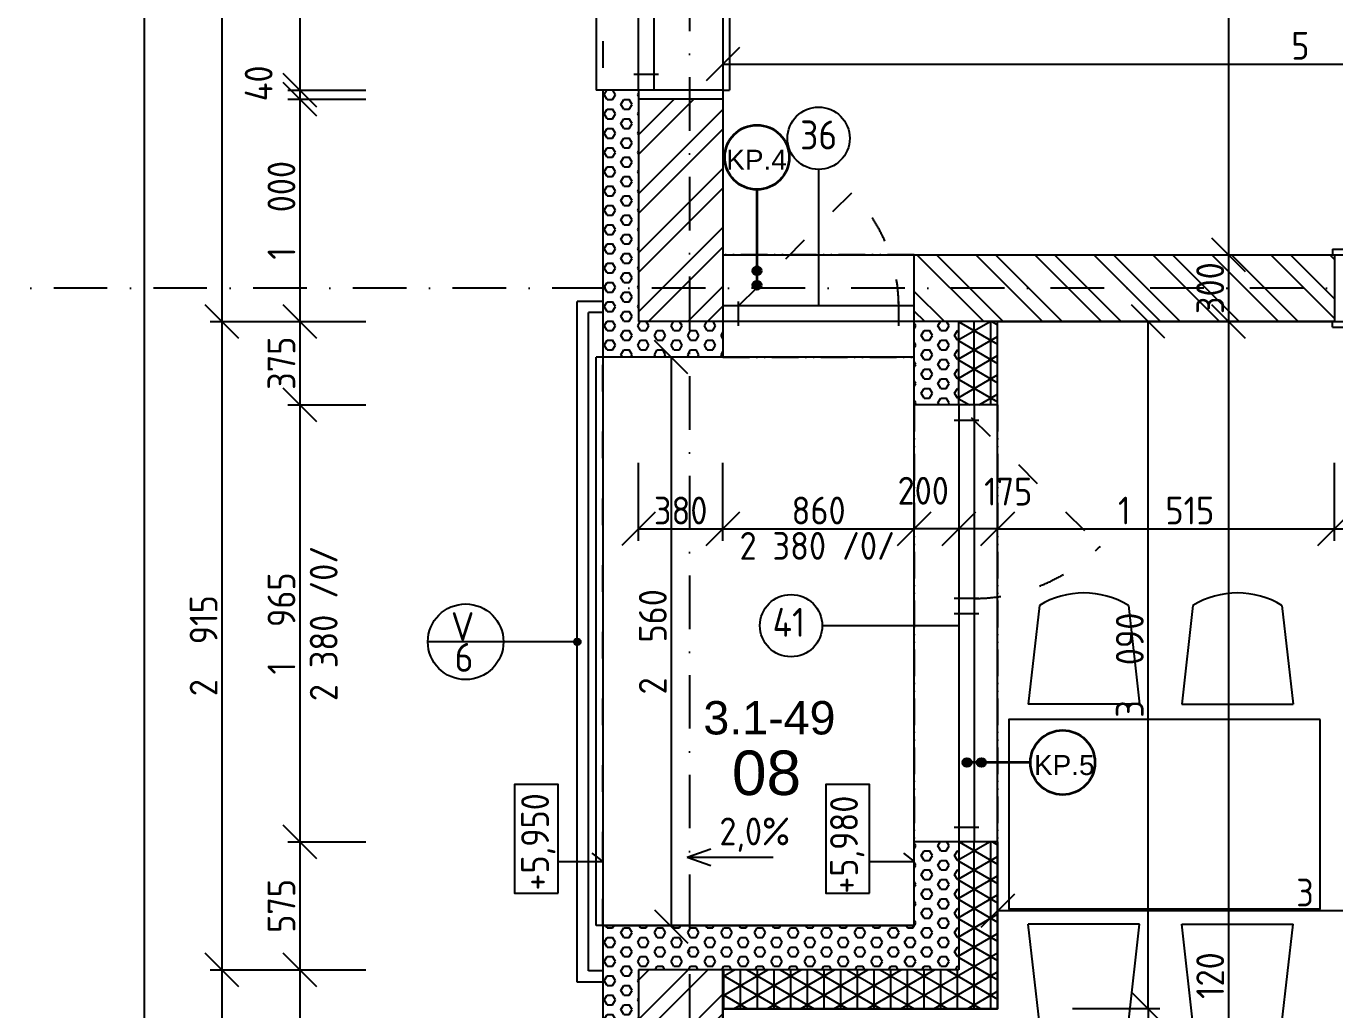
# Model space of a CAD drawing. Extents: x 4511820 to 5180432, y -1526536 to -944957.
# Drawn here: x 5024488 to 5030372, y -1152789 to -1148366 of the extents above; entities that cross this region are included whole.
import ezdxf

# ---------------------------------------------------------------- set-up
doc = ezdxf.new("R2010")
doc.units = 0
doc.header["$MEASUREMENT"] = 0
for name, pattern in [('ACAD_ISO03W100', [30, 12, -18]), ('ACAD_ISO12W100', [22, 12, -3, 0.5, -3, 0.5, -3]), ('BODKOCIARKOVANA_3', [5.6, 3, -1.3, 0, -1.3])]:
    doc.linetypes.add(name, pattern=pattern)
doc.layers.get('0').update_dxf_attribs({"linetype": 'CONTINUOUS'})
doc.layers.get('Defpoints').update_dxf_attribs({"color": 61, "linetype": 'CONTINUOUS'})
for name, color, linetype in [('DVERE', 45, 'CONTINUOUS'), ('KÓTY', 4, 'CONTINUOUS'), ('MÚRY', 1, 'CONTINUOUS'), ('OKNÁ', 143, 'CONTINUOUS'), ('osi', 253, 'CONTINUOUS'), ('Plochy', 41, 'CONTINUOUS'), ('POPIS', 7, 'CONTINUOUS'), ('POZEMOK', 7, 'CONTINUOUS'), ('TENKÁ', 7, 'CONTINUOUS'), ('ZARIADENIE', 47, 'CONTINUOUS'), ('ŠRAFY', 82, 'CONTINUOUS')]:
    doc.layers.add(name, color=color, linetype=linetype)
doc.layers.add('preklady', color=74, linetype='CONTINUOUS', lineweight=35)
doc.styles.add('ARIAL', font='arial.ttf')
doc.styles.add('STYLE1', font='isocp.shx')
doc.dimstyles.new('STANDARD-50', dxfattribs={"dimtxt": 125, "dimasz": 150, "dimexe": 10, "dimexo": 200, "dimgap": 20, "dimtad": 1, "dimdsep": 46, "dimlunit": 6, "dimtxsty": 'STYLE1', "dimblk1": 'OBLIQUE', "dimblk2": 'OBLIQUE', "dimsah": 1, "dimcen": 2.5, "dimse1": 1, "dimse2": 1, "dimadec": 0, "dimazin": 0, "dimtfac": 1, "dimtmove": 1, "dimatfit": 3, "dimldrblk": 'OBLIQUE', "dimfxl": 1, "dimtolj": 1, "dimtzin": 0, "dimarcsym": 0})
pattern_1 = [(45, (584112, 91563.12), (-132.5825215, 132.5825215), []), (45, (584200.39, 91563.12), (-132.5825215, 132.5825215), [])]
pattern_2 = [(90, (468750.5, 1e-26), (-75, 5e-15), []), (150, (468750.5, 1e-26), (-37.5, -64.9519053), []), (210, (468750.5, 1e-26), (37.5, -64.9519053), [])]

# ---------------------------------------------------------------- blocks, each defined once
blk = doc.blocks.new('_OBLIQUE')
at = {"color": 0, "linetype": 'ByBlock'}
blk.add_line((-0.5, -0.5), (0.5, 0.5), dxfattribs=at)
blk = doc.blocks.new('*D12877')
at = {"layer": 'Defpoints', "color": 0}
for p in [(5028092.5, -1136604.2), (5025018.5, -1155734.2), (5028252.5, -1155734.2)]:
    blk.add_point(p, dxfattribs=at)
at = {"layer": 'KÓTY', "color": 0, "lineweight": -2}
blk.add_line((5025018.5, -1136604.2), (5025018.5, -1155734.2), dxfattribs=at)
at = {"layer": 'KÓTY', "color": 0, "linetype": 'ByBlock', "lineweight": -2, "xscale": 150, "yscale": 150, "zscale": 150}
for p, rotation in [((5025018.5, -1136604.2), 90), ((5025018.5, -1155734.2), 270)]:
    blk.add_blockref('_OBLIQUE', p, dxfattribs=dict(at, rotation=rotation))
at = {"layer": 'KÓTY', "color": 0, "insert": (5024936, -1146169.2), "char_height": 125, "attachment_point": 5, "rotation": 90, "style": 'STYLE1'}
blk.add_mtext('\\A1;19ﾠ130', dxfattribs=at)
blk = doc.blocks.new('*D12886')
at = {"layer": 'Defpoints', "color": 0}
for p in [(5028252.5, -1146194.2), (5025368.5, -1149694.2), (5028252.5, -1149694.2)]:
    blk.add_point(p, dxfattribs=at)
at = {"layer": 'KÓTY', "color": 0, "lineweight": -2}
blk.add_line((5025368.5, -1146194.2), (5025368.5, -1149694.2), dxfattribs=at)
at = {"layer": 'KÓTY', "color": 0, "linetype": 'ByBlock', "lineweight": -2, "xscale": 150, "yscale": 150, "zscale": 150}
for p, rotation in [((5025368.5, -1146194.2), 90), ((5025368.5, -1149694.2), 270)]:
    blk.add_blockref('_OBLIQUE', p, dxfattribs=dict(at, rotation=rotation))
at = {"layer": 'KÓTY', "color": 0, "insert": (5025286, -1147944.2), "char_height": 125, "attachment_point": 5, "rotation": 90, "style": 'STYLE1'}
blk.add_mtext('\\A1;3ﾠ500', dxfattribs=at)
blk = doc.blocks.new('*D12887')
at = {"layer": 'Defpoints', "color": 0}
for p in [(5028252.5, -1149694.2), (5025368.5, -1152609.2), (5028252.5, -1152609.2)]:
    blk.add_point(p, dxfattribs=at)
at = {"layer": 'KÓTY', "color": 0, "lineweight": -2}
blk.add_line((5025368.5, -1149694.2), (5025368.5, -1152609.2), dxfattribs=at)
at = {"layer": 'KÓTY', "color": 0, "linetype": 'ByBlock', "lineweight": -2, "xscale": 150, "yscale": 150, "zscale": 150}
for p, rotation in [((5025368.5, -1149694.2), 90), ((5025368.5, -1152609.2), 270)]:
    blk.add_blockref('_OBLIQUE', p, dxfattribs=dict(at, rotation=rotation))
at = {"layer": 'KÓTY', "color": 0, "insert": (5025286, -1151151.7), "char_height": 125, "attachment_point": 5, "rotation": 90, "style": 'STYLE1'}
blk.add_mtext('\\A1;2ﾠ915', dxfattribs=at)
blk = doc.blocks.new('*D12888')
at = {"layer": 'Defpoints', "color": 0}
for p in [(5028252.5, -1152609.2), (5025368.5, -1155734.2), (5028252.5, -1155734.2)]:
    blk.add_point(p, dxfattribs=at)
at = {"layer": 'KÓTY', "color": 0, "lineweight": -2}
blk.add_line((5025368.5, -1152609.2), (5025368.5, -1155734.2), dxfattribs=at)
at = {"layer": 'KÓTY', "color": 0, "linetype": 'ByBlock', "lineweight": -2, "xscale": 150, "yscale": 150, "zscale": 150}
for p, rotation in [((5025368.5, -1152609.2), 90), ((5025368.5, -1155734.2), 270)]:
    blk.add_blockref('_OBLIQUE', p, dxfattribs=dict(at, rotation=rotation))
at = {"layer": 'KÓTY', "color": 0, "insert": (5025277, -1154373.5), "char_height": 125, "attachment_point": 5, "rotation": 90, "style": 'STYLE1'}
blk.add_mtext('\\A1;3ﾠ125', dxfattribs=at)
blk = doc.blocks.new('*D12899')
at = {"layer": 'Defpoints', "color": 0}
for p in [(5028252.5, -1147234.2), (5025718.5, -1148654.2), (5028252.5, -1148654.2)]:
    blk.add_point(p, dxfattribs=at)
at = {"layer": 'KÓTY', "color": 0, "lineweight": -2}
blk.add_line((5025718.5, -1147234.2), (5025718.5, -1148654.2), dxfattribs=at)
at = {"layer": 'KÓTY', "color": 0, "linetype": 'ByBlock', "lineweight": -2, "xscale": 150, "yscale": 150, "zscale": 150}
for p, rotation in [((5025718.5, -1147234.2), 90), ((5025718.5, -1148654.2), 270)]:
    blk.add_blockref('_OBLIQUE', p, dxfattribs=dict(at, rotation=rotation))
at = {"layer": 'KÓTY', "color": 0, "insert": (5025636, -1147944.2), "char_height": 125, "attachment_point": 5, "rotation": 90, "style": 'STYLE1'}
blk.add_mtext('\\A1;1ﾠ420', dxfattribs=at)
blk = doc.blocks.new('*D12900')
at = {"layer": 'Defpoints', "color": 0}
for p in [(5025718.5, -1148694.2), (5028252.5, -1148654.2), (5028252.5, -1148694.2)]:
    blk.add_point(p, dxfattribs=at)
at = {"layer": 'KÓTY', "color": 0, "lineweight": -2}
blk.add_line((5025718.5, -1148654.2), (5025718.5, -1148694.2), dxfattribs=at)
at = {"layer": 'KÓTY', "color": 0, "linetype": 'ByBlock', "lineweight": -2, "xscale": 150, "yscale": 150, "zscale": 150}
for p, rotation in [((5025718.5, -1148654.2), 90), ((5025718.5, -1148694.2), 270)]:
    blk.add_blockref('_OBLIQUE', p, dxfattribs=dict(at, rotation=rotation))
at = {"layer": 'KÓTY', "color": 0, "insert": (5025533.5, -1148623.4), "char_height": 125, "attachment_point": 5, "rotation": 90, "style": 'STYLE1'}
blk.add_mtext('\\A1;40', dxfattribs=at)
blk = doc.blocks.new('*D12901')
at = {"layer": 'Defpoints', "color": 0}
for p in [(5028252.5, -1148694.2), (5025718.5, -1149694.2), (5028252.5, -1149694.2)]:
    blk.add_point(p, dxfattribs=at)
at = {"layer": 'KÓTY', "color": 0, "lineweight": -2}
blk.add_line((5025718.5, -1148694.2), (5025718.5, -1149694.2), dxfattribs=at)
at = {"layer": 'KÓTY', "color": 0, "linetype": 'ByBlock', "lineweight": -2, "xscale": 150, "yscale": 150, "zscale": 150}
for p, rotation in [((5025718.5, -1148694.2), 90), ((5025718.5, -1149694.2), 270)]:
    blk.add_blockref('_OBLIQUE', p, dxfattribs=dict(at, rotation=rotation))
at = {"layer": 'KÓTY', "color": 0, "insert": (5025636, -1149194.2), "char_height": 125, "attachment_point": 5, "rotation": 90, "style": 'STYLE1'}
blk.add_mtext('\\A1;1ﾠ000', dxfattribs=at)
blk = doc.blocks.new('*D12902')
at = {"layer": 'Defpoints', "color": 0}
for p in [(5028252.5, -1149694.2), (5025718.5, -1150069.2), (5029492.5, -1150069.2)]:
    blk.add_point(p, dxfattribs=at)
at = {"layer": 'KÓTY', "color": 0, "lineweight": -2}
blk.add_line((5025718.5, -1149694.2), (5025718.5, -1150069.2), dxfattribs=at)
at = {"layer": 'KÓTY', "color": 0, "linetype": 'ByBlock', "lineweight": -2, "xscale": 150, "yscale": 150, "zscale": 150}
for p, rotation in [((5025718.5, -1149694.2), 90), ((5025718.5, -1150069.2), 270)]:
    blk.add_blockref('_OBLIQUE', p, dxfattribs=dict(at, rotation=rotation))
at = {"layer": 'KÓTY', "color": 0, "insert": (5025636, -1149881.7), "char_height": 125, "attachment_point": 5, "rotation": 90, "style": 'STYLE1'}
blk.add_mtext('\\A1;375', dxfattribs=at)
blk = doc.blocks.new('*D12903')
at = {"layer": 'Defpoints', "color": 0}
for p in [(5029492.5, -1150069.2), (5025718.5, -1152034.2), (5029692.5, -1152034.2)]:
    blk.add_point(p, dxfattribs=at)
at = {"layer": 'KÓTY', "color": 0, "lineweight": -2}
blk.add_line((5025718.5, -1150069.2), (5025718.5, -1152034.2), dxfattribs=at)
at = {"layer": 'KÓTY', "color": 0, "linetype": 'ByBlock', "lineweight": -2, "xscale": 150, "yscale": 150, "zscale": 150}
for p, rotation in [((5025718.5, -1150069.2), 90), ((5025718.5, -1152034.2), 270)]:
    blk.add_blockref('_OBLIQUE', p, dxfattribs=dict(at, rotation=rotation))
at = {"layer": 'KÓTY', "color": 0, "insert": (5025636, -1151051.7), "char_height": 125, "attachment_point": 5, "rotation": 90, "style": 'STYLE1'}
blk.add_mtext('\\A1;1ﾠ965', dxfattribs=at)
blk = doc.blocks.new('*D12904')
at = {"layer": 'Defpoints', "color": 0}
for p in [(5029692.5, -1152034.2), (5025718.5, -1152609.2), (5028252.5, -1152609.2)]:
    blk.add_point(p, dxfattribs=at)
at = {"layer": 'KÓTY', "color": 0, "lineweight": -2}
blk.add_line((5025718.5, -1152034.2), (5025718.5, -1152609.2), dxfattribs=at)
at = {"layer": 'KÓTY', "color": 0, "linetype": 'ByBlock', "lineweight": -2, "xscale": 150, "yscale": 150, "zscale": 150}
for p, rotation in [((5025718.5, -1152034.2), 90), ((5025718.5, -1152609.2), 270)]:
    blk.add_blockref('_OBLIQUE', p, dxfattribs=dict(at, rotation=rotation))
at = {"layer": 'KÓTY', "color": 0, "insert": (5025636, -1152321.7), "char_height": 125, "attachment_point": 5, "rotation": 90, "style": 'STYLE1'}
blk.add_mtext('\\A1;575', dxfattribs=at)
blk = doc.blocks.new('*D12905')
at = {"layer": 'Defpoints', "color": 0}
for p in [(5028252.5, -1152609.2), (5025718.5, -1153484.2), (5028442.5, -1153484.2)]:
    blk.add_point(p, dxfattribs=at)
at = {"layer": 'KÓTY', "color": 0, "lineweight": -2}
blk.add_line((5025718.5, -1152609.2), (5025718.5, -1153484.2), dxfattribs=at)
at = {"layer": 'KÓTY', "color": 0, "linetype": 'ByBlock', "lineweight": -2, "xscale": 150, "yscale": 150, "zscale": 150}
for p, rotation in [((5025718.5, -1152609.2), 90), ((5025718.5, -1153484.2), 270)]:
    blk.add_blockref('_OBLIQUE', p, dxfattribs=dict(at, rotation=rotation))
at = {"layer": 'KÓTY', "color": 0, "insert": (5025636, -1153046.7), "char_height": 125, "attachment_point": 5, "rotation": 90, "style": 'STYLE1'}
blk.add_mtext('\\A1;875', dxfattribs=at)
blk = doc.blocks.new('*D12985')
at = {"layer": 'Defpoints', "color": 0}
for p in [(5027241, -1152609.2), (4994251, -1153179.6), (4994251, -1153179.6)]:
    blk.add_point(p, dxfattribs=at)
at = {"layer": 'KÓTY', "color": 0, "lineweight": -2}
blk.add_line((5027241, -1153179.6), (4994251, -1153179.6), dxfattribs=at)
at = {"layer": 'KÓTY', "color": 0, "linetype": 'ByBlock', "lineweight": -2, "xscale": 150, "yscale": 150, "zscale": 150, "rotation": 180}
blk.add_blockref('_OBLIQUE', (4994251, -1153179.6), dxfattribs=at)
at = {"layer": 'KÓTY', "color": 0, "linetype": 'ByBlock', "lineweight": -2, "xscale": 150, "yscale": 150, "zscale": 150}
blk.add_blockref('_OBLIQUE', (5027241, -1153179.6), dxfattribs=at)
at = {"layer": 'KÓTY', "color": 0, "insert": (5010746, -1153097.1), "char_height": 125, "attachment_point": 5, "style": 'STYLE1'}
blk.add_mtext('\\A1;32ﾠ990', dxfattribs=at)
blk = doc.blocks.new('JED STOL140-85')
at = {"layer": 'ZARIADENIE'}
for p, q in [((4444962.8, -1326820.6), (4444912.8, -1327264.7)), ((4445362.8, -1326820.6), (4445412.8, -1327264.7)), ((4445653.3, -1326820.6), (4445603.3, -1327264.7)), ((4446053.3, -1326820.6), (4446103.3, -1327264.7)), ((4445412.8, -1327264.7), (4444912.8, -1327264.7)), ((4445603.3, -1327264.7), (4446103.3, -1327264.7)), ((4444962.8, -1328698.1), (4444912.8, -1328253.9)), ((4445412.8, -1328253.9), (4444912.8, -1328253.9)), ((4445362.8, -1328698.1), (4445412.8, -1328253.9)), ((4445653.3, -1328698.1), (4445603.3, -1328253.9)), ((4445603.3, -1328253.9), (4446103.3, -1328253.9)), ((4446053.3, -1328698.1), (4446103.3, -1328253.9))]:
    blk.add_line(p, q, dxfattribs=at)
blk.add_lwpolyline([(4446225.2, -1327334.3), (4444825.2, -1327334.3), (4444825.2, -1328184.3), (4446225.2, -1328184.3)], close=True, dxfattribs=at)
for centre, start, end in [((4445162.8, -1327150.6), 58.78339, 121.21661), ((4445853.3, -1327150.6), 58.78339, 121.21661), ((4445162.8, -1328368.1), 238.78339, 301.21661), ((4445853.3, -1328368.1), 238.78339, 301.21661)]:
    blk.add_arc(centre, 385.9, start, end, dxfattribs=at)
blk = doc.blocks.new('*D18388')
at = {"layer": 'Defpoints', "color": 0}
for p in [(5027781, -1149854.2), (5027388, -1152414.2), (5027781, -1152414.2)]:
    blk.add_point(p, dxfattribs=at)
at = {"layer": 'KÓTY', "color": 0, "lineweight": -2}
blk.add_line((5027388, -1149854.2), (5027388, -1152414.2), dxfattribs=at)
at = {"layer": 'KÓTY', "color": 0, "linetype": 'ByBlock', "lineweight": -2, "xscale": 150, "yscale": 150, "zscale": 150}
for p, rotation in [((5027388, -1149854.2), 90), ((5027388, -1152414.2), 270)]:
    blk.add_blockref('_OBLIQUE', p, dxfattribs=dict(at, rotation=rotation))
at = {"layer": 'KÓTY', "color": 0, "insert": (5027305.5, -1151134.2), "char_height": 125, "attachment_point": 5, "rotation": 90, "style": 'STYLE1'}
blk.add_mtext('\\A1;2ﾠ560', dxfattribs=at)
blk = doc.blocks.new('*D18389')
at = {"layer": 'Defpoints', "color": 0}
for p in [(5027241, -1149954.7), (5027621, -1149954.7), (5027621, -1150626.5)]:
    blk.add_point(p, dxfattribs=at)
at = {"layer": 'KÓTY', "color": 0, "lineweight": -2}
blk.add_line((5027241, -1150626.5), (5027621, -1150626.5), dxfattribs=at)
at = {"layer": 'KÓTY', "color": 0, "linetype": 'ByBlock', "lineweight": -2, "xscale": 150, "yscale": 150, "zscale": 150, "rotation": 180}
blk.add_blockref('_OBLIQUE', (5027241, -1150626.5), dxfattribs=at)
at = {"layer": 'KÓTY', "color": 0, "linetype": 'ByBlock', "lineweight": -2, "xscale": 150, "yscale": 150, "zscale": 150}
blk.add_blockref('_OBLIQUE', (5027621, -1150626.5), dxfattribs=at)
at = {"layer": 'KÓTY', "color": 0, "insert": (5027431, -1150544), "char_height": 125, "attachment_point": 5, "style": 'STYLE1'}
blk.add_mtext('\\A1;380', dxfattribs=at)
blk = doc.blocks.new('*D18390')
at = {"layer": 'Defpoints', "color": 0}
for p in [(5027621, -1150154.7), (5028481, -1150154.7), (5028481, -1150626.5)]:
    blk.add_point(p, dxfattribs=at)
at = {"layer": 'KÓTY', "color": 0, "lineweight": -2}
blk.add_line((5027621, -1150626.5), (5028481, -1150626.5), dxfattribs=at)
at = {"layer": 'KÓTY', "color": 0, "linetype": 'ByBlock', "lineweight": -2, "xscale": 150, "yscale": 150, "zscale": 150, "rotation": 180}
blk.add_blockref('_OBLIQUE', (5027621, -1150626.5), dxfattribs=at)
at = {"layer": 'KÓTY', "color": 0, "linetype": 'ByBlock', "lineweight": -2, "xscale": 150, "yscale": 150, "zscale": 150}
blk.add_blockref('_OBLIQUE', (5028481, -1150626.5), dxfattribs=at)
at = {"layer": 'KÓTY', "color": 0, "insert": (5028051, -1150544), "char_height": 125, "attachment_point": 5, "style": 'STYLE1'}
blk.add_mtext('\\A1;860', dxfattribs=at)
blk = doc.blocks.new('*D19109')
at = {"layer": 'Defpoints', "color": 0}
for p in [(5029894, -1146419.2), (5029894, -1149394.2), (5029894, -1149394.2)]:
    blk.add_point(p, dxfattribs=at)
at = {"layer": 'KÓTY', "color": 0, "lineweight": -2}
blk.add_line((5029894, -1146419.2), (5029894, -1149394.2), dxfattribs=at)
at = {"layer": 'KÓTY', "color": 0, "linetype": 'ByBlock', "lineweight": -2, "xscale": 150, "yscale": 150, "zscale": 150}
for p, rotation in [((5029894, -1146419.2), 90), ((5029894, -1149394.2), 270)]:
    blk.add_blockref('_OBLIQUE', p, dxfattribs=dict(at, rotation=rotation))
at = {"layer": 'KÓTY', "color": 0, "insert": (5029811.5, -1147906.7), "char_height": 125, "attachment_point": 5, "rotation": 90, "style": 'STYLE1'}
blk.add_mtext('\\A1;2ﾠ975', dxfattribs=at)
blk = doc.blocks.new('*D19110')
at = {"layer": 'Defpoints', "color": 0}
for p in [(5029894, -1149394.2), (5029894, -1149694.2), (5029894, -1149694.2)]:
    blk.add_point(p, dxfattribs=at)
at = {"layer": 'KÓTY', "color": 0, "lineweight": -2}
blk.add_line((5029894, -1149394.2), (5029894, -1149694.2), dxfattribs=at)
at = {"layer": 'KÓTY', "color": 0, "linetype": 'ByBlock', "lineweight": -2, "xscale": 150, "yscale": 150, "zscale": 150}
for p, rotation in [((5029894, -1149394.2), 90), ((5029894, -1149694.2), 270)]:
    blk.add_blockref('_OBLIQUE', p, dxfattribs=dict(at, rotation=rotation))
at = {"layer": 'KÓTY', "color": 0, "insert": (5029811.5, -1149544.2), "char_height": 125, "attachment_point": 5, "rotation": 90, "style": 'STYLE1'}
blk.add_mtext('\\A1;300', dxfattribs=at)
blk = doc.blocks.new('*D19111')
at = {"layer": 'Defpoints', "color": 0}
for p in [(5029894, -1149694.2), (5029894, -1155814.2), (5029894, -1155814.2)]:
    blk.add_point(p, dxfattribs=at)
at = {"layer": 'KÓTY', "color": 0, "lineweight": -2}
blk.add_line((5029894, -1149694.2), (5029894, -1155814.2), dxfattribs=at)
at = {"layer": 'KÓTY', "color": 0, "linetype": 'ByBlock', "lineweight": -2, "xscale": 150, "yscale": 150, "zscale": 150}
for p, rotation in [((5029894, -1149694.2), 90), ((5029894, -1155814.2), 270)]:
    blk.add_blockref('_OBLIQUE', p, dxfattribs=dict(at, rotation=rotation))
at = {"layer": 'KÓTY', "color": 0, "insert": (5029811.5, -1152754.2), "char_height": 125, "attachment_point": 5, "rotation": 90, "style": 'STYLE1'}
blk.add_mtext('\\A1;6ﾠ120', dxfattribs=at)
blk = doc.blocks.new('*D19112')
at = {"layer": 'Defpoints', "color": 0}
for p in [(5028856, -1152784.2), (5028856, -1155814.2), (5029532.5, -1155814.2)]:
    blk.add_point(p, dxfattribs=at)
at = {"layer": 'KÓTY', "color": 0, "lineweight": -2}
blk.add_line((5029532.5, -1152784.2), (5029532.5, -1155814.2), dxfattribs=at)
at = {"layer": 'KÓTY', "color": 0, "linetype": 'ByBlock', "lineweight": -2, "xscale": 150, "yscale": 150, "zscale": 150}
for p, rotation in [((5029532.5, -1152784.2), 90), ((5029532.5, -1155814.2), 270)]:
    blk.add_blockref('_OBLIQUE', p, dxfattribs=dict(at, rotation=rotation))
at = {"layer": 'KÓTY', "color": 0, "insert": (5029450, -1154299.2), "char_height": 125, "attachment_point": 5, "rotation": 90, "style": 'STYLE1'}
blk.add_mtext('\\A1;3ﾠ030', dxfattribs=at)
blk = doc.blocks.new('*D19113')
at = {"layer": 'Defpoints', "color": 0}
for p in [(5028856, -1149694.2), (5029532.5, -1149694.2), (5028856, -1152784.2)]:
    blk.add_point(p, dxfattribs=at)
at = {"layer": 'KÓTY', "color": 0, "lineweight": -2}
blk.add_line((5029532.5, -1152784.2), (5029532.5, -1149694.2), dxfattribs=at)
at = {"layer": 'KÓTY', "color": 0, "linetype": 'ByBlock', "lineweight": -2, "xscale": 150, "yscale": 150, "zscale": 150}
for p, rotation in [((5029532.5, -1149694.2), 90), ((5029532.5, -1152784.2), 270)]:
    blk.add_blockref('_OBLIQUE', p, dxfattribs=dict(at, rotation=rotation))
at = {"layer": 'KÓTY', "color": 0, "insert": (5029450, -1151239.2), "char_height": 125, "attachment_point": 5, "rotation": 90, "style": 'STYLE1'}
blk.add_mtext('\\A1;3ﾠ090', dxfattribs=at)
blk = doc.blocks.new('*D19143')
at = {"layer": 'Defpoints', "color": 0}
for p in [(5027621, -1152784.2), (5028856, -1152784.2), (5028856, -1153211.5)]:
    blk.add_point(p, dxfattribs=at)
at = {"layer": 'KÓTY', "color": 0, "lineweight": -2}
blk.add_line((5027621, -1153211.5), (5028856, -1153211.5), dxfattribs=at)
at = {"layer": 'KÓTY', "color": 0, "linetype": 'ByBlock', "lineweight": -2, "xscale": 150, "yscale": 150, "zscale": 150, "rotation": 180}
blk.add_blockref('_OBLIQUE', (5027621, -1153211.5), dxfattribs=at)
at = {"layer": 'KÓTY', "color": 0, "linetype": 'ByBlock', "lineweight": -2, "xscale": 150, "yscale": 150, "zscale": 150}
blk.add_blockref('_OBLIQUE', (5028856, -1153211.5), dxfattribs=at)
at = {"layer": 'KÓTY', "color": 0, "insert": (5028238.5, -1153129), "char_height": 125, "attachment_point": 5, "style": 'STYLE1'}
blk.add_mtext('\\A1;1ﾠ235', dxfattribs=at)
blk = doc.blocks.new('*D19144')
at = {"layer": 'Defpoints', "color": 0}
for p in [(5031966, -1152694.2), (5028856, -1152784.2), (5031966, -1153211.5)]:
    blk.add_point(p, dxfattribs=at)
at = {"layer": 'KÓTY', "color": 0, "lineweight": -2}
blk.add_line((5028856, -1153211.5), (5031966, -1153211.5), dxfattribs=at)
at = {"layer": 'KÓTY', "color": 0, "linetype": 'ByBlock', "lineweight": -2, "xscale": 150, "yscale": 150, "zscale": 150, "rotation": 180}
blk.add_blockref('_OBLIQUE', (5028856, -1153211.5), dxfattribs=at)
at = {"layer": 'KÓTY', "color": 0, "linetype": 'ByBlock', "lineweight": -2, "xscale": 150, "yscale": 150, "zscale": 150}
blk.add_blockref('_OBLIQUE', (5031966, -1153211.5), dxfattribs=at)
at = {"layer": 'KÓTY', "color": 0, "insert": (5030411, -1153129), "char_height": 125, "attachment_point": 5, "style": 'STYLE1'}
blk.add_mtext('\\A1;3ﾠ110', dxfattribs=at)
blk = doc.blocks.new('*D19150')
at = {"layer": 'Defpoints', "color": 0}
for p in [(5028856, -1152344), (5028856, -1152694.2), (5031966, -1152694.2)]:
    blk.add_point(p, dxfattribs=at)
at = {"layer": 'KÓTY', "color": 0, "lineweight": -2}
blk.add_line((5031966, -1152344), (5028856, -1152344), dxfattribs=at)
at = {"layer": 'KÓTY', "color": 0, "linetype": 'ByBlock', "lineweight": -2, "xscale": 150, "yscale": 150, "zscale": 150, "rotation": 180}
blk.add_blockref('_OBLIQUE', (5028856, -1152344), dxfattribs=at)
at = {"layer": 'KÓTY', "color": 0, "linetype": 'ByBlock', "lineweight": -2, "xscale": 150, "yscale": 150, "zscale": 150}
blk.add_blockref('_OBLIQUE', (5031966, -1152344), dxfattribs=at)
at = {"layer": 'KÓTY', "color": 0, "insert": (5030411, -1152261.5), "char_height": 125, "attachment_point": 5, "style": 'STYLE1'}
blk.add_mtext('\\A1;3ﾠ110', dxfattribs=at)
blk = doc.blocks.new('*D19159')
at = {"layer": 'Defpoints', "color": 0}
for p in [(5030371, -1149544.2), (5028856, -1149694.2), (5030371, -1150626.5)]:
    blk.add_point(p, dxfattribs=at)
at = {"layer": 'KÓTY', "color": 0, "lineweight": -2}
blk.add_line((5028856, -1150626.5), (5030371, -1150626.5), dxfattribs=at)
at = {"layer": 'KÓTY', "color": 0, "linetype": 'ByBlock', "lineweight": -2, "xscale": 150, "yscale": 150, "zscale": 150, "rotation": 180}
blk.add_blockref('_OBLIQUE', (5028856, -1150626.5), dxfattribs=at)
at = {"layer": 'KÓTY', "color": 0, "linetype": 'ByBlock', "lineweight": -2, "xscale": 150, "yscale": 150, "zscale": 150}
blk.add_blockref('_OBLIQUE', (5030371, -1150626.5), dxfattribs=at)
at = {"layer": 'KÓTY', "color": 0, "insert": (5029613.5, -1150544), "char_height": 125, "attachment_point": 5, "style": 'STYLE1'}
blk.add_mtext('\\A1;1ﾠ515', dxfattribs=at)
blk = doc.blocks.new('*D19160')
at = {"layer": 'Defpoints', "color": 0}
for p in [(5030371, -1149544.2), (5031271, -1149544.2), (5031271, -1150626.5)]:
    blk.add_point(p, dxfattribs=at)
at = {"layer": 'KÓTY', "color": 0, "lineweight": -2}
blk.add_line((5030371, -1150626.5), (5031271, -1150626.5), dxfattribs=at)
at = {"layer": 'KÓTY', "color": 0, "linetype": 'ByBlock', "lineweight": -2, "xscale": 150, "yscale": 150, "zscale": 150, "rotation": 180}
blk.add_blockref('_OBLIQUE', (5030371, -1150626.5), dxfattribs=at)
at = {"layer": 'KÓTY', "color": 0, "linetype": 'ByBlock', "lineweight": -2, "xscale": 150, "yscale": 150, "zscale": 150}
blk.add_blockref('_OBLIQUE', (5031271, -1150626.5), dxfattribs=at)
at = {"layer": 'KÓTY', "color": 0, "insert": (5030821, -1150544), "char_height": 125, "attachment_point": 5, "style": 'STYLE1'}
blk.add_mtext('\\A1;900', dxfattribs=at)
blk = doc.blocks.new('*D19165')
at = {"layer": 'Defpoints', "color": 0}
for p in [(5028681, -1150069.2), (5028856, -1150069.2), (5028681, -1150626.5)]:
    blk.add_point(p, dxfattribs=at)
at = {"layer": 'KÓTY', "color": 0, "lineweight": -2}
blk.add_line((5028856, -1150626.5), (5028681, -1150626.5), dxfattribs=at)
at = {"layer": 'KÓTY', "color": 0, "linetype": 'ByBlock', "lineweight": -2, "xscale": 150, "yscale": 150, "zscale": 150, "rotation": 180}
blk.add_blockref('_OBLIQUE', (5028681, -1150626.5), dxfattribs=at)
at = {"layer": 'KÓTY', "color": 0, "linetype": 'ByBlock', "lineweight": -2, "xscale": 150, "yscale": 150, "zscale": 150}
blk.add_blockref('_OBLIQUE', (5028856, -1150626.5), dxfattribs=at)
at = {"layer": 'KÓTY', "color": 0, "insert": (5028903.5, -1150459), "char_height": 125, "attachment_point": 5, "style": 'STYLE1'}
blk.add_mtext('\\A1;175', dxfattribs=at)
blk = doc.blocks.new('*D19166')
at = {"layer": 'Defpoints', "color": 0}
for p in [(5028481, -1150069.2), (5028681, -1150069.2), (5028481, -1150626.5)]:
    blk.add_point(p, dxfattribs=at)
at = {"layer": 'KÓTY', "color": 0, "lineweight": -2}
blk.add_line((5028681, -1150626.5), (5028481, -1150626.5), dxfattribs=at)
at = {"layer": 'KÓTY', "color": 0, "linetype": 'ByBlock', "lineweight": -2, "xscale": 150, "yscale": 150, "zscale": 150, "rotation": 180}
blk.add_blockref('_OBLIQUE', (5028481, -1150626.5), dxfattribs=at)
at = {"layer": 'KÓTY', "color": 0, "linetype": 'ByBlock', "lineweight": -2, "xscale": 150, "yscale": 150, "zscale": 150}
blk.add_blockref('_OBLIQUE', (5028681, -1150626.5), dxfattribs=at)
at = {"layer": 'KÓTY', "color": 0, "insert": (5028521.5, -1150455), "char_height": 125, "attachment_point": 5, "style": 'STYLE1'}
blk.add_mtext('\\A1;200', dxfattribs=at)
blk = doc.blocks.new('*D19167')
at = {"layer": 'Defpoints', "color": 0}
for p in [(5027621, -1148537), (5033211, -1148537), (5033211, -1148537)]:
    blk.add_point(p, dxfattribs=at)
at = {"layer": 'KÓTY', "color": 0, "lineweight": -2}
blk.add_line((5027621, -1148537), (5033211, -1148537), dxfattribs=at)
at = {"layer": 'KÓTY', "color": 0, "linetype": 'ByBlock', "lineweight": -2, "xscale": 150, "yscale": 150, "zscale": 150, "rotation": 180}
blk.add_blockref('_OBLIQUE', (5027621, -1148537), dxfattribs=at)
at = {"layer": 'KÓTY', "color": 0, "linetype": 'ByBlock', "lineweight": -2, "xscale": 150, "yscale": 150, "zscale": 150}
blk.add_blockref('_OBLIQUE', (5033211, -1148537), dxfattribs=at)
at = {"layer": 'KÓTY', "color": 0, "insert": (5030416, -1148454.5), "char_height": 125, "attachment_point": 5, "style": 'STYLE1'}
blk.add_mtext('\\A1;5ﾠ590', dxfattribs=at)

msp = doc.modelspace()

# ---------------------------------------------------------------- hatches: boundary and pattern name
at = {"layer": 'preklady'}
h = msp.add_hatch(color=256, dxfattribs=at)
h.dxf.hatch_style = 1
h.paths.add_polyline_path([(5027792.5, -1149466, 1), (5027755.5, -1149466, 1)])
h = msp.add_hatch(color=256, dxfattribs=at)
h.dxf.hatch_style = 1
h.paths.add_polyline_path([(5027792.5, -1149531, 1), (5027755.5, -1149531, 1)])
h = msp.add_hatch(color=256, dxfattribs=at)
h.dxf.hatch_style = 1
h.paths.add_polyline_path([(5028718.096, -1151695.516, 1), (5028718.096, -1151658.516, 1)])
h = msp.add_hatch(color=256, dxfattribs=at)
h.dxf.hatch_style = 1
h.paths.add_polyline_path([(5028783.096, -1151695.516, 1), (5028783.096, -1151658.516, 1)])
at = {"layer": 'TENKÁ'}
h = msp.add_hatch(color=256, dxfattribs=at)
h.dxf.hatch_style = 1
h.paths.add_polyline_path([(5026951, -1151134.191, 2.41421356), (5026966, -1151119.191, 0.41421356)])
at = {"layer": 'ŠRAFY'}
h = msp.add_hatch(dxfattribs=at)
h.set_pattern_fill('HEX', color=256, scale=200)
h.paths.add_polyline_path([(5027241, -1148694.191), (5027241, -1148654.191), (5027081, -1148654.191), (5027081, -1149604.191), (5027081, -1149654.191), (5027081, -1149854.191), (5027621, -1149854.191), (5027621, -1149694.191), (5027241, -1149694.191)])
h = msp.add_hatch(dxfattribs=at)
h.set_pattern_fill('ANSI32', color=256, scale=500)
h.set_pattern_definition(pattern_1)
h.paths.add_polyline_path([(5027241, -1149694.191), (5027621, -1149694.191), (5027621, -1148694.191), (5027241, -1148694.191)])
h = msp.add_hatch(dxfattribs=at)
h.set_pattern_fill('ANSI32', color=256, scale=500, angle=90)
h.set_pattern_definition([(135, (515810.9, 44482.1), (-132.5825215, -132.5825215), []), (135, (515810.9, 44570.48), (-132.5825215, -132.5825215), [])])
h.paths.add_polyline_path([(5028481, -1149624.191), (5028481, -1149694.191), (5028681, -1149694.191), (5028856, -1149694.191), (5030361, -1149694.191), (5030371, -1149694.191), (5030371, -1149394.191), (5030361, -1149394.191), (5028481, -1149394.191)])
h = msp.add_hatch(dxfattribs=at)
h.set_pattern_fill('HEX', color=256, scale=200)
h.paths.add_polyline_path([(5028481, -1149854.191), (5028481, -1150069.191), (5028681, -1150069.191), (5028681, -1149694.191), (5028481, -1149694.191)])
at = {"layer": 'ŠRAFY', "ltscale": 0.25}
h = msp.add_hatch(dxfattribs=at)
h.set_pattern_fill('NET3', color=256, scale=600, angle=90)
h.set_pattern_definition(pattern_2)
h.paths.add_polyline_path([(5028856, -1149694.191), (5028681, -1149694.191), (5028681, -1150069.191), (5028751, -1150069.191), (5028856, -1150069.191)])
at = {"layer": 'ŠRAFY'}
h = msp.add_hatch(dxfattribs=at)
h.set_pattern_fill('HEX', color=256, scale=200)
h.paths.add_polyline_path([(5028481, -1152122.547), (5028481, -1152409.191), (5027081, -1152409.191), (5027081, -1152614.191), (5027081, -1152664.191), (5027081, -1153524.191), (5027241, -1153524.191), (5027241, -1153484.191), (5027241, -1152609.191), (5027621, -1152609.191), (5028681, -1152609.191), (5028681, -1152034.191), (5028481, -1152034.191)])
at = {"layer": 'ŠRAFY', "ltscale": 0.25}
h = msp.add_hatch(dxfattribs=at)
h.set_pattern_fill('NET3', color=256, scale=600, angle=90)
h.set_pattern_definition(pattern_2)
h.paths.add_polyline_path([(5028856, -1152784.191), (5028856, -1152034.191), (5028751, -1152034.191), (5028681, -1152034.191), (5028681, -1152609.191), (5027621, -1152609.191), (5027621, -1152784.191)])
at = {"layer": 'ŠRAFY'}
h = msp.add_hatch(dxfattribs=at)
h.set_pattern_fill('ANSI32', color=256, scale=500)
h.set_pattern_definition(pattern_1)
h.paths.add_polyline_path([(5027621, -1153484.191), (5027621, -1152784.191), (5027621, -1152609.191), (5027241, -1152609.191), (5027241, -1153484.191)])

# ---------------------------------------------------------------- linework, layer by layer
at = {"layer": 'DVERE', "ltscale": 0.25}
for p, q in [((5030361, -1149369.191), (5030421, -1149369.191)), ((5030361, -1149369.191), (5030361, -1149394.191)), ((5030361, -1149719.191), (5030361, -1149694.191)), ((5030361, -1149719.191), (5030421, -1149719.191))]:
    msp.add_line(p, q, dxfattribs=at)
at = {"layer": 'KÓTY', "ltscale": 25}
for p, q in [((5025665.097, -1148654.191), (5026015.097, -1148654.191)), ((5025665.097, -1148694.191), (5026015.097, -1148694.191)), ((5025315.097, -1149694.191), (5025665.097, -1149694.191)), ((5025665.097, -1149694.191), (5026015.097, -1149694.191)), ((5025665.097, -1150069.191), (5026015.097, -1150069.191)), ((5027241, -1150679.903), (5027241, -1150329.903)), ((5027621, -1150679.903), (5027621, -1150329.903)), ((5025665.097, -1152034.191), (5026015.097, -1152034.191)), ((5025315.097, -1152609.191), (5025665.097, -1152609.191)), ((5025665.097, -1152609.191), (5026015.097, -1152609.191))]:
    msp.add_line(p, q, dxfattribs=at)
at = {"layer": 'KÓTY'}
for p, q in [((5030371, -1150679.903), (5030371, -1150329.903)), ((5029585.5, -1152784.191), (5029193, -1152784.191))]:
    msp.add_line(p, q, dxfattribs=at)
at = {"layer": 'MÚRY'}
for p, q in [((5027081, -1148654.191), (5027081, -1149854.191)), ((5027621, -1148654.191), (5027081, -1148654.191)), ((5027621, -1148654.191), (5027621, -1149854.191)), ((5028481, -1149394.191), (5030371, -1149394.191)), ((5028481, -1150069.191), (5028481, -1149394.191)), ((5030371, -1149694.191), (5028856, -1149694.191)), ((5028856, -1150069.191), (5028856, -1149694.191)), ((5027621, -1149854.191), (5027081, -1149854.191)), ((5028856, -1150069.191), (5028481, -1150069.191)), ((5028481, -1152409.191), (5028481, -1152034.191)), ((5028856, -1152034.191), (5028481, -1152034.191)), ((5028856, -1152034.191), (5028856, -1152784.191)), ((5027081, -1152409.191), (5027081, -1153524.191)), ((5028481, -1152409.191), (5027081, -1152409.191)), ((5027621, -1152784.191), (5027621, -1153524.191)), ((5028856, -1152784.191), (5027621, -1152784.191))]:
    msp.add_line(p, q, dxfattribs=at)
at = {"layer": 'MÚRY', "ltscale": 0.25}
msp.add_line((5030371, -1149394.191), (5030371, -1149694.191), dxfattribs=at)
at = {"layer": 'OKNÁ', "ltscale": 0.25}
for p, q in [((5027241, -1148654.191), (5027241, -1147234.191)), ((5027311, -1148654.191), (5027311, -1147234.191)), ((5027331, -1148584.191), (5027221, -1148584.191)), ((5027331, -1148584.191), (5027221, -1148584.191)), ((5028051, -1149010.338), (5028051, -1149624.191)), ((5028481, -1149624.191), (5027621, -1149624.191)), ((5027691, -1149714.191), (5027691, -1149604.191)), ((5028411, -1149714.191), (5028411, -1149604.191)), ((5028481, -1149694.191), (5027621, -1149694.191)), ((5028681, -1150069.191), (5028681, -1152034.191)), ((5028751, -1150069.191), (5028751, -1152034.191)), ((5028771, -1150139.191), (5028661, -1150139.191)), ((5028771, -1150939.191), (5028661, -1150939.191)), ((5028771, -1151009.191), (5028661, -1151009.191)), ((5028067.146, -1151061.691), (5028681, -1151061.691)), ((5028771, -1151969.191), (5028661, -1151969.191))]:
    msp.add_line(p, q, dxfattribs=at)
at = {"layer": 'OKNÁ', "linetype": 'ACAD_ISO03W100', "ltscale": 10}
for p, q in [((5027691, -1149624.191), (5028200.117, -1149115.075)), ((5028736.858, -1150125.049), (5029316.685, -1150704.877))]:
    msp.add_line(p, q, dxfattribs=at)
at = {"layer": 'OKNÁ', "ltscale": 0.25}
for centre in [(5028051, -1148870.338), (5027927.146, -1151061.691)]:
    msp.add_circle(centre, 140, dxfattribs=at)
at = {"layer": 'OKNÁ', "linetype": 'ACAD_ISO03W100', "ltscale": 10}
for centre, radius, start, end in [((5027691, -1149624.191), 720, 0, 45), ((5028751, -1150139.191), 800, 270, 315)]:
    msp.add_arc(centre, radius, start, end, dxfattribs=at)
at = {"layer": 'osi', "linetype": 'BODKOCIARKOVANA_3', "ltscale": 80}
for p, q in [((5027471, -1134257), (5027471, -1171774.191)), ((5041881, -1149544.191), (4978211, -1149544.191))]:
    msp.add_line(p, q, dxfattribs=at)
at = {"layer": 'Plochy'}
for points in [[(5033211, -1146419.191), (5027621, -1146419.191), (5027621, -1149394.191), (5033211, -1149394.191)], [(5027621, -1155814.191), (5027621, -1152784.191), (5028856, -1152784.191), (5028856, -1149694.191), (5031971, -1149694.191), (5031971, -1155814.191)], [(5028481, -1149854.191), (5027081, -1149854.191), (5027081, -1152409.191), (5028481, -1152409.191)]]:
    msp.add_lwpolyline(points, close=True, dxfattribs=at)
at = {"layer": 'POZEMOK'}
for p, q in [((5026966, -1152664.191), (5026966, -1149604.191)), ((5027081, -1149604.191), (5026966, -1149604.191)), ((5027016, -1152614.191), (5027016, -1149654.191)), ((5027081, -1149654.191), (5027016, -1149654.191)), ((5027081, -1152614.191), (5027016, -1152614.191)), ((5027081, -1152664.191), (5026966, -1152664.191))]:
    msp.add_line(p, q, dxfattribs=at)
at = {"layer": 'preklady'}
for p, q in [((5027774, -1149100.691), (5027774, -1149512.5)), ((5029003.404, -1151677.016), (5028736.596, -1151677.016))]:
    msp.add_line(p, q, dxfattribs=at)
at = {"layer": 'preklady', "ltscale": 0.25}
for centre in [(5027774, -1148955.691), (5029148.404, -1151677.016)]:
    msp.add_circle(centre, 145, dxfattribs=at)
at = {"layer": 'preklady'}
for centre in [(5027774, -1149466), (5027774, -1149531), (5028718.096, -1151677.016), (5028783.096, -1151677.016)]:
    msp.add_circle(centre, 18.5, dxfattribs=at)
at = {"layer": 'TENKÁ', "ltscale": 0.25}
for p, q in [((5027051, -1147234.191), (5027051, -1148654.191)), ((5027651, -1147234.191), (5027651, -1148654.191)), ((5027081, -1148654.191), (5027051, -1148654.191)), ((5027621, -1148654.191), (5027651, -1148654.191)), ((5027051, -1152409.191), (5027051, -1149854.191)), ((5027081, -1149854.191), (5027051, -1149854.191)), ((5026634.097, -1151134.191), (5026294.097, -1151134.191)), ((5026966, -1151134.191), (5026634.097, -1151134.191)), ((5027081, -1152409.191), (5027051, -1152409.191))]:
    msp.add_line(p, q, dxfattribs=at)
at = {"layer": 'TENKÁ', "linetype": 'ACAD_ISO03W100', "ltscale": 10}
for p, q in [((5027081, -1147234.191), (5027081, -1148654.191)), ((5027621, -1147234.191), (5027621, -1148654.191)), ((5027081, -1152409.191), (5027081, -1149854.191))]:
    msp.add_line(p, q, dxfattribs=at)
at = {"layer": 'TENKÁ'}
for p, q in [((5027241, -1148654.191), (5027241, -1149694.191)), ((5027621, -1148694.191), (5027241, -1148694.191)), ((5027621, -1149694.191), (5027241, -1149694.191)), ((5028681, -1149694.191), (5028481, -1149694.191)), ((5028681, -1150069.191), (5028681, -1149694.191)), ((5028856, -1149694.191), (5028681, -1149694.191)), ((5028681, -1152034.191), (5028681, -1152609.191)), ((5027032.191, -1152085.191), (5027081, -1152122.547)), ((5027567.211, -1152066.463), (5027460.011, -1152104.063)), ((5027846.011, -1152104.063), (5027460.011, -1152104.063)), ((5027567.211, -1152141.663), (5027460.011, -1152104.063)), ((5028432.191, -1152085.191), (5028481, -1152122.547)), ((5026879.5, -1152122.547), (5027081, -1152122.547)), ((5028279.5, -1152122.547), (5028481, -1152122.547)), ((5027241, -1152609.191), (5027241, -1153524.191)), ((5028681, -1152609.191), (5027241, -1152609.191)), ((5027621, -1152784.191), (5027621, -1152609.191))]:
    msp.add_line(p, q, dxfattribs=at)
at = {"layer": 'TENKÁ', "linetype": 'ACAD_ISO12W100', "ltscale": 10}
for p, q in [((5028481, -1149394.191), (5027621, -1149394.191)), ((5027621, -1149854.191), (5028481, -1149854.191)), ((5028481, -1150069.191), (5028481, -1152034.191)), ((5028856, -1150069.191), (5028856, -1152034.191))]:
    msp.add_line(p, q, dxfattribs=at)
at = {"layer": 'TENKÁ'}
for points in [[(5026879.5, -1152263.854), (5026879.5, -1151776.239), (5026684.101, -1151776.239), (5026684.101, -1152263.854)], [(5028279.5, -1152263.854), (5028279.5, -1151776.239), (5028084.101, -1151776.239), (5028084.101, -1152263.854)]]:
    msp.add_lwpolyline(points, close=True, dxfattribs=at)
at = {"layer": 'TENKÁ', "ltscale": 0.25}
msp.add_circle((5026464.097, -1151134.191), 170, dxfattribs=at)
at = {"layer": 'TENKÁ'}
msp.add_circle((5026966, -1151134.191), 15, dxfattribs=at)

# ---------------------------------------------------------------- block references
at = {"layer": 'ZARIADENIE'}
msp.add_blockref('JED STOL140-85', (584080.832, 175850.147), dxfattribs=at)

# ---------------------------------------------------------------- texts
at = {"layer": 'KÓTY', "insert": (5028045.078, -1150703), "char_height": 125, "attachment_point": 5, "style": 'STYLE1'}
msp.add_mtext('\\A1;2 380 /0/', dxfattribs=at)
at = {"layer": 'KÓTY', "insert": (5025825.957, -1151051.691), "char_height": 125, "attachment_point": 5, "rotation": 90, "style": 'STYLE1'}
msp.add_mtext('\\A1;2 380 /0/', dxfattribs=at)
at = {"layer": 'POPIS', "lineweight": 40, "ltscale": 0.25, "style": 'ARIAL'}
for s, height, p in [('3.1-49', 150, (5027532.769, -1151550.77)), ('08', 200, (5027661.311, -1151823.27))]:
    msp.add_text(s, height=height, dxfattribs=at).set_placement(p)
at = {"layer": 'preklady', "linetype": 'Continuous', "lineweight": 20, "style": 'ARIAL'}
for s, p in [('KP.4', (5027635.736, -1149011.948)), ('KP.5', (5029019.14, -1151733.273))]:
    msp.add_text(s, height=90, dxfattribs=at).set_placement(p)
at = {"layer": 'TENKÁ', "style": 'STYLE1'}
for s, p in [('36', (5027967.97, -1148920.338)), ('41', (5027844.116, -1151111.691)), ('V', (5026398.067, -1151130.691)), ('6', (5026414.567, -1151269.328))]:
    msp.add_text(s, height=130, dxfattribs=at).set_placement(p)
at = {"layer": 'TENKÁ', "ltscale": 0.25, "style": 'STYLE1'}
for s, p in [('+5,950', (5026838.701, -1152252.792)), ('+5,980', (5028227.701, -1152266.792))]:
    msp.add_text(s, height=125, rotation=90, dxfattribs=at).set_placement(p)
msp.add_text('2,0%', height=125, dxfattribs=at).set_placement((5027604.843, -1152049.352))

# ---------------------------------------------------------------- dimensions: what is measured, and where the dimension line sits
at = {"layer": 'KÓTY'}
for base, p1, p2, picture, middle in [((5025018.5, -1155734.191), (5028092.5, -1136604.191), (5028252.5, -1155734.191), '*D12877', (5024935.957, -1146169.191)), ((5025368.5, -1149694.191), (5028252.5, -1146194.191), (5028252.5, -1149694.191), '*D12886', (5025285.957, -1147944.191)), ((5029894, -1149394.191), (5029894, -1146419.191), (5029894, -1149394.191), '*D19109', (5029811.457, -1147906.691)), ((5025718.5, -1148654.191), (5028252.5, -1147234.191), (5028252.5, -1148654.191), '*D12899', (5025635.957, -1147944.191)), ((5025718.5, -1148694.191), (5028252.5, -1148654.191), (5028252.5, -1148694.191), '*D12900', (5025533.5, -1148623.441)), ((5025718.5, -1149694.191), (5028252.5, -1148694.191), (5028252.5, -1149694.191), '*D12901', (5025635.957, -1149194.191)), ((5029894, -1149694.191), (5029894, -1149394.191), (5029894, -1149694.191), '*D19110', (5029811.5, -1149544.191)), ((5025368.5, -1152609.191), (5028252.5, -1149694.191), (5028252.5, -1152609.191), '*D12887', (5025285.957, -1151151.691)), ((5025718.5, -1150069.191), (5028252.5, -1149694.191), (5029492.5, -1150069.191), '*D12902', (5025636, -1149881.691)), ((5029532.5, -1149694.191), (5028856, -1152784.191), (5028856, -1149694.191), '*D19113', (5029449.957, -1151239.191)), ((5029894, -1155814.191), (5029894, -1149694.191), (5029894, -1155814.191), '*D19111', (5029811.457, -1152754.191)), ((5025718.5, -1152034.191), (5029492.5, -1150069.191), (5029692.5, -1152034.191), '*D12903', (5025635.957, -1151051.691)), ((5025718.5, -1152609.191), (5029692.5, -1152034.191), (5028252.5, -1152609.191), '*D12904', (5025636, -1152321.691)), ((5025718.5, -1153484.191), (5028252.5, -1152609.191), (5028442.5, -1153484.191), '*D12905', (5025636, -1153046.691)), ((5029532.5, -1155814.191), (5028856, -1152784.191), (5028856, -1155814.191), '*D19112', (5029449.957, -1154299.191))]:
    dim = msp.add_linear_dim(base=base, p1=p1, p2=p2, angle=90, dimstyle='STANDARD-50', dxfattribs=at)
    dim.commit()
    dim.dimension.update_dxf_attribs({"geometry": picture, "text_midpoint": middle})
for base, p1, p2, picture, middle in [((5033211, -1148537), (5027621, -1148537), (5033211, -1148537), '*D19167', (5030416, -1148454.457)), ((5030371, -1150626.5), (5028856, -1149694.191), (5030371, -1149544.191), '*D19159', (5029613.5, -1150543.957)), ((5031271, -1150626.5), (5030371, -1149544.191), (5031271, -1149544.191), '*D19160', (5030821, -1150544)), ((5027621, -1150626.5), (5027241, -1149954.691), (5027621, -1149954.691), '*D18389', (5027431, -1150544)), ((5028481, -1150626.5), (5027621, -1150154.691), (5028481, -1150154.691), '*D18390', (5028051, -1150544)), ((5028856, -1152344), (5031966, -1152694.191), (5028856, -1152694.191), '*D19150', (5030411, -1152261.457)), ((4994251, -1153179.646), (5027241, -1152609.191), (4994251, -1153179.646), '*D12985', (5010746, -1153097.104)), ((5031966, -1153211.5), (5028856, -1152784.191), (5031966, -1152694.191), '*D19144', (5030411, -1153128.957)), ((5028856, -1153211.5), (5027621, -1152784.191), (5028856, -1152784.191), '*D19143', (5028238.5, -1153128.957))]:
    dim = msp.add_linear_dim(base=base, p1=p1, p2=p2, dimstyle='STANDARD-50', dxfattribs=at)
    dim.commit()
    dim.dimension.update_dxf_attribs({"geometry": picture, "text_midpoint": middle})
dim = msp.add_linear_dim(base=(5027388, -1152414.191), p1=(5027781, -1149854.191), p2=(5027781, -1152414.191), angle=90, dimstyle='STANDARD-50', override={"dimtxsty": 'STYLE1', "dimldrblk": 'OBLIQUE'}, dxfattribs=at)
dim.commit()
dim.dimension.update_dxf_attribs({"geometry": '*D18388', "text_midpoint": (5027305.457, -1151134.191)})
for base, p1, p2, picture, middle in [((5028481, -1150626.5), (5028681, -1150069.191), (5028481, -1150069.191), '*D19166', (5028521.5, -1150537.5)), ((5028681, -1150626.5), (5028856, -1150069.191), (5028681, -1150069.191), '*D19165', (5028903.5, -1150541.5))]:
    dim = msp.add_linear_dim(base=base, p1=p1, p2=p2, dimstyle='STANDARD-50', dxfattribs=at)
    dim.commit()
    dim.dimension.update_dxf_attribs({"geometry": picture, "text_midpoint": middle, "dimtype": 160})
dim = msp.add_linear_dim(base=(5025368.5, -1155734.191), p1=(5028252.5, -1152609.191), p2=(5028252.5, -1155734.191), angle=90, dimstyle='STANDARD-50', dxfattribs=at)
dim.commit()
dim.dimension.update_dxf_attribs({"geometry": '*D12888', "text_midpoint": (5025359.5, -1154373.5), "dimtype": 160})

doc.saveas('drawing.dxf')
